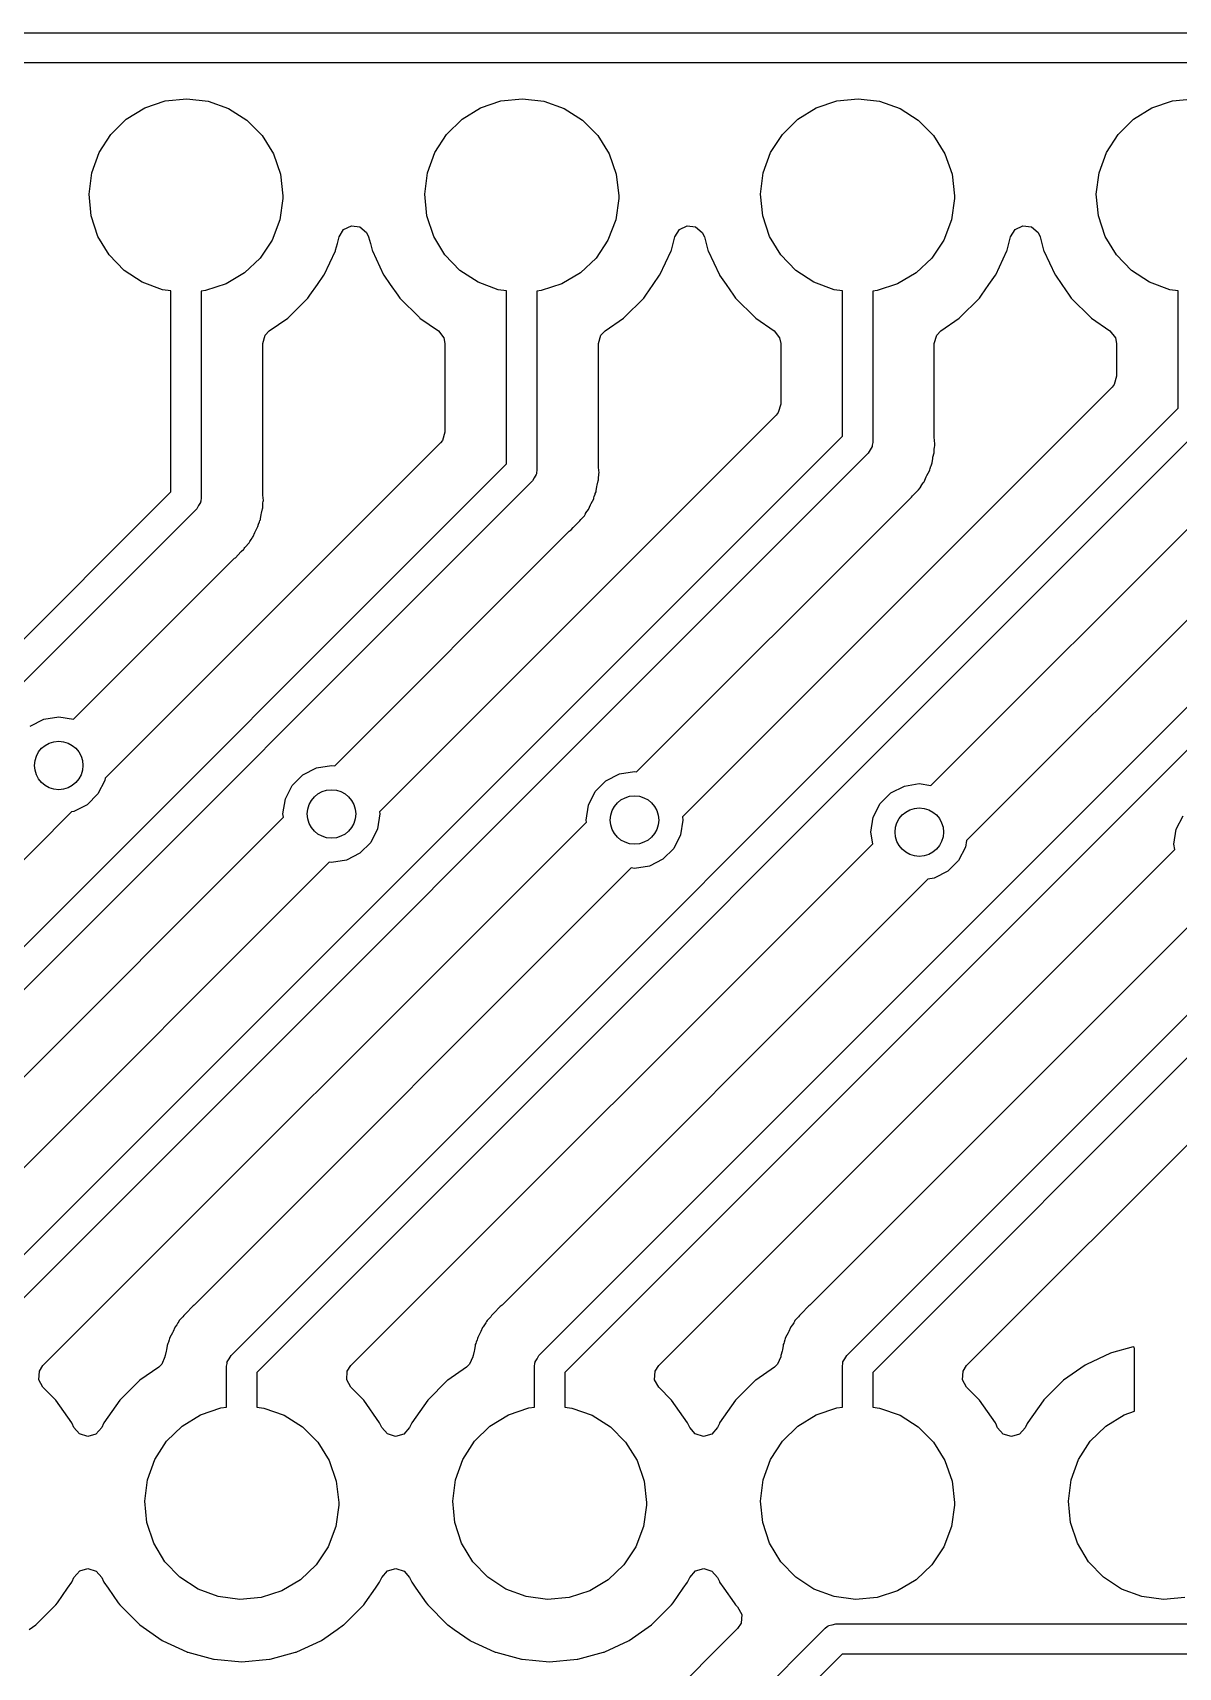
# Model space of a CAD drawing. Extents: x 0.3 to 11.5, y -8.2 to 3.2.
# Drawn here: x 6.73 to 7.102, y -2.125 to -1.594 of the extents above; entities that cross this region are included whole.
import ezdxf

# ---------------------------------------------------------------- set-up
doc = ezdxf.new("R2010")
doc.units = 0
doc.header["$MEASUREMENT"] = 0
doc.layers.add('BLACK', color=7, linetype='CONTINUOUS')

msp = doc.modelspace()

# ---------------------------------------------------------------- linework, layer by layer
at = {"layer": 'BLACK', "linetype": 'CONTINUOUS'}
for p, q in [((6.54469, -1.59392), (7.20424, -1.59392)), ((7.20628, -1.60376), (6.54673, -1.60376)), ((6.75994, -1.62203), (6.76592, -1.61835)), ((6.76592, -1.61835), (6.77257, -1.61609)), ((6.77257, -1.61609), (6.77955, -1.61536)), ((6.77955, -1.61536), (6.78653, -1.61619)), ((6.78653, -1.61619), (6.79314, -1.61854)), ((6.79314, -1.61854), (6.79907, -1.6223)), ((6.869, -1.62203), (6.87498, -1.61835)), ((6.87498, -1.61835), (6.88163, -1.61609)), ((6.88163, -1.61609), (6.88861, -1.61536)), ((6.88861, -1.61536), (6.89558, -1.61619)), ((6.89558, -1.61619), (6.9022, -1.61854)), ((6.9022, -1.61854), (6.90813, -1.6223)), ((6.97805, -1.62203), (6.98403, -1.61835)), ((6.98403, -1.61835), (6.99068, -1.61609)), ((6.99068, -1.61609), (6.99766, -1.61536)), ((6.99766, -1.61536), (7.00464, -1.61619)), ((7.00464, -1.61619), (7.01125, -1.61854)), ((7.01125, -1.61854), (7.01718, -1.6223)), ((7.08711, -1.62203), (7.09309, -1.61835)), ((7.09309, -1.61835), (7.09974, -1.61609)), ((7.09974, -1.61609), (7.10672, -1.61536)), ((6.75493, -1.62694), (6.75994, -1.62203)), ((6.79907, -1.6223), (6.80402, -1.62729)), ((6.86398, -1.62694), (6.869, -1.62203)), ((6.90813, -1.6223), (6.91307, -1.62729)), ((6.97304, -1.62694), (6.97805, -1.62203)), ((7.01718, -1.6223), (7.02213, -1.62729)), ((7.08209, -1.62694), (7.08711, -1.62203)), ((6.75112, -1.63285), (6.75493, -1.62694)), ((6.80402, -1.62729), (6.80774, -1.63324)), ((6.86018, -1.63285), (6.86398, -1.62694)), ((6.91307, -1.62729), (6.91679, -1.63324)), ((6.96923, -1.63285), (6.97304, -1.62694)), ((7.02213, -1.62729), (7.02585, -1.63324)), ((7.07829, -1.63285), (7.08209, -1.62694)), ((6.74872, -1.63944), (6.75112, -1.63285)), ((6.80774, -1.63324), (6.81005, -1.63987)), ((6.85778, -1.63944), (6.86018, -1.63285)), ((6.91679, -1.63324), (6.9191, -1.63987)), ((6.96683, -1.63944), (6.96923, -1.63285)), ((7.02585, -1.63324), (7.02816, -1.63987)), ((7.07589, -1.63944), (7.07829, -1.63285)), ((6.74784, -1.64641), (6.74872, -1.63944)), ((6.81005, -1.63987), (6.81083, -1.64685)), ((6.8569, -1.64641), (6.85778, -1.63944)), ((6.9191, -1.63987), (6.91989, -1.64685)), ((6.96595, -1.64641), (6.96683, -1.63944)), ((7.02816, -1.63987), (7.02894, -1.64685)), ((7.07501, -1.64641), (7.07589, -1.63944)), ((6.74853, -1.6534), (6.74784, -1.64641)), ((6.81082, -1.64773), (6.80984, -1.65468)), ((6.81083, -1.64685), (6.81082, -1.64773)), ((6.85758, -1.6534), (6.8569, -1.64641)), ((6.91987, -1.64773), (6.9189, -1.65468)), ((6.91989, -1.64685), (6.91987, -1.64773)), ((6.96664, -1.6534), (6.96595, -1.64641)), ((7.02893, -1.64773), (7.02795, -1.65468)), ((7.02894, -1.64685), (7.02893, -1.64773)), ((7.07569, -1.6534), (7.07501, -1.64641)), ((6.75074, -1.66006), (6.74853, -1.6534)), ((6.80984, -1.65468), (6.80735, -1.66125)), ((6.8598, -1.66006), (6.85758, -1.6534)), ((6.9189, -1.65468), (6.9164, -1.66125)), ((6.96885, -1.66006), (6.96664, -1.6534)), ((7.02795, -1.65468), (7.02546, -1.66125)), ((7.07791, -1.66006), (7.07569, -1.6534)), ((6.75438, -1.66607), (6.75074, -1.66006)), ((6.80735, -1.66125), (6.80346, -1.6671)), ((6.82851, -1.66236), (6.82907, -1.66027)), ((6.82907, -1.66027), (6.83053, -1.65789)), ((6.83053, -1.65789), (6.83304, -1.65667)), ((6.83304, -1.65667), (6.83581, -1.657)), ((6.83581, -1.657), (6.83797, -1.65878)), ((6.83797, -1.65878), (6.83865, -1.66027)), ((6.83865, -1.66027), (6.83921, -1.66236)), ((6.86344, -1.66607), (6.8598, -1.66006)), ((6.9164, -1.66125), (6.91252, -1.6671)), ((6.93757, -1.66236), (6.93813, -1.66027)), ((6.93813, -1.66027), (6.93958, -1.65789)), ((6.93958, -1.65789), (6.94209, -1.65667)), ((6.94209, -1.65667), (6.94487, -1.657)), ((6.94487, -1.657), (6.94703, -1.65878)), ((6.94703, -1.65878), (6.94771, -1.66027)), ((6.94771, -1.66027), (6.94827, -1.66236)), ((6.97249, -1.66607), (6.96885, -1.66006)), ((7.02546, -1.66125), (7.02157, -1.6671)), ((7.04662, -1.66236), (7.04718, -1.66027)), ((7.04718, -1.66027), (7.04864, -1.65789)), ((7.04864, -1.65789), (7.05115, -1.65667)), ((7.05115, -1.65667), (7.05393, -1.657)), ((7.05393, -1.657), (7.05608, -1.65878)), ((7.05608, -1.65878), (7.05676, -1.66027)), ((7.05676, -1.66027), (7.05732, -1.66236)), ((7.08155, -1.66607), (7.07791, -1.66006)), ((6.75926, -1.67112), (6.75438, -1.66607)), ((6.82421, -1.67251), (6.82784, -1.66473)), ((6.82784, -1.66473), (6.82793, -1.66454)), ((6.82784, -1.66473), (6.82784, -1.66473)), ((6.82793, -1.66454), (6.82851, -1.66236)), ((6.83921, -1.66236), (6.8398, -1.66454)), ((6.8398, -1.66454), (6.83989, -1.66473)), ((6.83989, -1.66473), (6.83989, -1.66473)), ((6.83989, -1.66473), (6.84351, -1.67251)), ((6.86831, -1.67112), (6.86344, -1.66607)), ((6.93327, -1.67251), (6.93689, -1.66473)), ((6.93689, -1.66473), (6.93698, -1.66454)), ((6.93689, -1.66473), (6.93689, -1.66473)), ((6.93698, -1.66454), (6.93757, -1.66236)), ((6.94827, -1.66236), (6.94885, -1.66454)), ((6.94885, -1.66454), (6.94894, -1.66473)), ((6.94894, -1.66473), (6.94894, -1.66473)), ((6.94894, -1.66473), (6.95257, -1.67251)), ((6.97737, -1.67112), (6.97249, -1.66607)), ((7.04232, -1.67251), (7.04595, -1.66473)), ((7.04595, -1.66473), (7.04604, -1.66454)), ((7.04595, -1.66473), (7.04595, -1.66473)), ((7.04604, -1.66454), (7.04662, -1.66236)), ((7.05732, -1.66236), (7.05791, -1.66454)), ((7.05791, -1.66454), (7.058, -1.66473)), ((7.058, -1.66473), (7.058, -1.66473)), ((7.058, -1.66473), (7.06162, -1.67251)), ((7.08642, -1.67112), (7.08155, -1.66607)), ((6.76513, -1.67496), (6.75926, -1.67112)), ((6.79838, -1.67194), (6.79235, -1.67553)), ((6.80346, -1.6671), (6.79838, -1.67194)), ((6.87419, -1.67496), (6.86831, -1.67112)), ((6.90743, -1.67194), (6.9014, -1.67553)), ((6.91252, -1.6671), (6.90743, -1.67194)), ((6.98324, -1.67496), (6.97737, -1.67112)), ((7.01649, -1.67194), (7.01046, -1.67553)), ((7.02157, -1.6671), (7.01649, -1.67194)), ((7.0923, -1.67496), (7.08642, -1.67112)), ((6.77172, -1.67741), (6.76513, -1.67496)), ((6.77441, -1.67777), (6.77172, -1.67741)), ((6.79235, -1.67553), (6.78567, -1.6777)), ((6.8196, -1.67916), (6.82204, -1.67568)), ((6.82204, -1.67568), (6.82412, -1.67271)), ((6.82412, -1.67271), (6.82421, -1.67251)), ((6.82421, -1.67251), (6.82421, -1.67251)), ((6.84351, -1.67251), (6.84351, -1.67251)), ((6.84351, -1.67251), (6.84361, -1.67271)), ((6.84361, -1.67271), (6.84568, -1.67568)), ((6.84568, -1.67568), (6.84812, -1.67916)), ((6.88077, -1.67741), (6.87419, -1.67496)), ((6.88347, -1.67777), (6.88077, -1.67741)), ((6.9014, -1.67553), (6.89472, -1.6777)), ((6.92865, -1.67916), (6.93109, -1.67568)), ((6.93109, -1.67568), (6.93317, -1.67271)), ((6.93317, -1.67271), (6.93327, -1.67251)), ((6.93327, -1.67251), (6.93327, -1.67251)), ((6.95257, -1.67251), (6.95257, -1.67251)), ((6.95257, -1.67251), (6.95266, -1.67271)), ((6.95266, -1.67271), (6.95474, -1.67568)), ((6.95474, -1.67568), (6.95718, -1.67916)), ((6.98983, -1.67741), (6.98324, -1.67496)), ((6.99252, -1.67777), (6.98983, -1.67741)), ((7.01046, -1.67553), (7.00378, -1.6777)), ((7.03771, -1.67916), (7.04015, -1.67568)), ((7.04015, -1.67568), (7.04223, -1.67271)), ((7.04223, -1.67271), (7.04232, -1.67251)), ((7.04232, -1.67251), (7.04232, -1.67251)), ((7.06162, -1.67251), (7.06162, -1.67251)), ((7.06162, -1.67251), (7.06172, -1.67271)), ((7.06172, -1.67271), (7.06379, -1.67568)), ((7.06379, -1.67568), (7.06624, -1.67916)), ((7.09888, -1.67741), (7.0923, -1.67496)), ((7.10158, -1.67777), (7.09888, -1.67741)), ((6.77441, -1.74304), (6.77441, -1.67777)), ((6.78567, -1.6777), (6.78426, -1.67783)), ((6.78426, -1.67783), (6.78426, -1.74507)), ((6.81257, -1.68646), (6.81895, -1.68009)), ((6.81895, -1.68009), (6.8196, -1.67916)), ((6.84812, -1.67916), (6.84878, -1.68009)), ((6.84878, -1.68009), (6.85515, -1.68646)), ((6.88347, -1.73398), (6.88347, -1.67777)), ((6.89472, -1.6777), (6.89331, -1.67783)), ((6.89331, -1.67783), (6.89331, -1.73602)), ((6.92163, -1.68646), (6.928, -1.68009)), ((6.928, -1.68009), (6.92865, -1.67916)), ((6.95718, -1.67916), (6.95783, -1.68009)), ((6.95783, -1.68009), (6.9642, -1.68646)), ((6.99252, -1.72493), (6.99252, -1.67777)), ((7.00378, -1.6777), (7.00237, -1.67783)), ((7.00237, -1.67783), (7.00237, -1.72696)), ((7.03069, -1.68646), (7.03706, -1.68009)), ((7.03706, -1.68009), (7.03771, -1.67916)), ((7.06624, -1.67916), (7.06689, -1.68009)), ((7.06689, -1.68009), (7.07326, -1.68646)), ((7.10158, -1.71587), (7.10158, -1.67777)), ((6.80639, -1.69079), (6.8124, -1.68659)), ((6.8124, -1.68659), (6.81257, -1.68646)), ((6.8124, -1.68659), (6.8124, -1.68659)), ((6.85515, -1.68646), (6.85533, -1.68659)), ((6.85533, -1.68659), (6.85533, -1.68659)), ((6.85533, -1.68659), (6.86133, -1.69079)), ((6.91545, -1.69079), (6.92145, -1.68659)), ((6.92145, -1.68659), (6.92163, -1.68646)), ((6.92145, -1.68659), (6.92145, -1.68659)), ((6.9642, -1.68646), (6.96438, -1.68659)), ((6.96438, -1.68659), (6.96438, -1.68659)), ((6.96438, -1.68659), (6.97039, -1.69079)), ((7.0245, -1.69079), (7.03051, -1.68659)), ((7.03051, -1.68659), (7.03069, -1.68646)), ((7.03051, -1.68659), (7.03051, -1.68659)), ((7.07326, -1.68646), (7.07344, -1.68659)), ((7.07344, -1.68659), (7.07344, -1.68659)), ((7.07344, -1.68659), (7.07944, -1.69079)), ((6.80428, -1.69486), (6.80506, -1.69218)), ((6.80506, -1.69218), (6.80639, -1.69079)), ((6.86133, -1.69079), (6.86308, -1.69298)), ((6.86308, -1.69298), (6.86345, -1.69486)), ((6.91333, -1.69486), (6.91412, -1.69218)), ((6.91412, -1.69218), (6.91545, -1.69079)), ((6.97039, -1.69079), (6.97213, -1.69298)), ((6.97213, -1.69298), (6.9725, -1.69486)), ((7.02239, -1.69486), (7.02317, -1.69218)), ((7.02317, -1.69218), (7.0245, -1.69079)), ((7.07944, -1.69079), (7.08119, -1.69298)), ((7.08119, -1.69298), (7.08156, -1.69486)), ((6.80428, -1.74366), (6.80428, -1.69486)), ((6.86345, -1.69486), (6.86345, -1.72363)), ((6.91333, -1.73461), (6.91333, -1.69486)), ((6.9725, -1.69486), (6.9725, -1.71458)), ((6.99397, -2.02348), (7.31969, -1.69776)), ((7.02239, -1.72555), (7.02239, -1.69486)), ((7.08156, -1.69486), (7.08156, -1.70552)), ((7.32809, -1.70328), (7.00237, -2.029)), ((7.18916, -1.69998), (7.03558, -1.85356)), ((6.89397, -2.02348), (7.21063, -1.70682)), ((7.08011, -1.70903), (6.94059, -1.84855)), ((7.08077, -1.70821), (7.08011, -1.70903)), ((7.08156, -1.70552), (7.08077, -1.70821)), ((7.21903, -1.71233), (6.90237, -2.029)), ((6.9725, -1.71458), (6.97172, -1.71726)), ((6.79397, -2.02348), (7.10158, -1.71587)), ((6.97105, -1.71809), (6.84221, -1.84692)), ((6.97172, -1.71726), (6.97105, -1.71809)), ((7.03287, -2.02681), (7.34005, -1.71963)), ((6.69397, -2.02348), (6.99252, -1.72493)), ((7.10998, -1.72139), (6.80237, -2.029)), ((6.86345, -1.72363), (6.86266, -1.72632)), ((7.00092, -1.73044), (6.70237, -2.029)), ((6.862, -1.72714), (6.75308, -1.83605)), ((6.86266, -1.72632), (6.862, -1.72714)), ((7.00151, -1.72938), (7.00092, -1.73044)), ((7.00216, -1.72836), (7.00151, -1.72938)), ((7.0022, -1.72811), (7.00216, -1.72836)), ((7.00225, -1.72801), (7.0022, -1.72811)), ((7.00237, -1.72696), (7.00224, -1.72783)), ((7.00224, -1.72783), (7.00225, -1.72801)), ((7.02195, -1.7318), (7.02231, -1.73042)), ((7.02231, -1.73042), (7.02239, -1.73012)), ((7.02231, -1.73042), (7.02231, -1.73042)), ((7.02241, -1.72602), (7.02239, -1.72555)), ((7.02239, -1.72932), (7.02245, -1.72854)), ((7.02239, -1.73012), (7.02239, -1.72932)), ((7.02257, -1.72775), (7.02241, -1.72602)), ((7.02245, -1.72854), (7.02252, -1.72806)), ((7.02252, -1.72806), (7.02257, -1.72775)), ((6.59397, -2.02348), (6.88347, -1.73398)), ((6.91335, -1.73508), (6.91333, -1.73461)), ((6.91352, -1.73681), (6.91335, -1.73508)), ((7.02082, -1.73622), (7.0209, -1.73592)), ((7.0209, -1.73592), (7.02102, -1.73545)), ((7.0209, -1.73592), (7.0209, -1.73592)), ((7.02102, -1.73545), (7.02127, -1.73471)), ((7.02127, -1.73471), (7.02134, -1.73455)), ((7.02134, -1.73455), (7.02159, -1.73398)), ((7.02159, -1.73398), (7.02165, -1.7336)), ((7.02165, -1.7336), (7.02186, -1.73226)), ((7.02186, -1.73226), (7.02195, -1.7318)), ((6.89187, -1.7395), (6.60237, -2.029)), ((6.89245, -1.73844), (6.89187, -1.7395)), ((6.89311, -1.73742), (6.89245, -1.73844)), ((6.89314, -1.73717), (6.89311, -1.73742)), ((6.8932, -1.73707), (6.89314, -1.73717)), ((6.89331, -1.73602), (6.89319, -1.73689)), ((6.89319, -1.73689), (6.8932, -1.73707)), ((6.9128, -1.74131), (6.9129, -1.74086)), ((6.9129, -1.74086), (6.91325, -1.73947)), ((6.91325, -1.73947), (6.91333, -1.73917)), ((6.91325, -1.73947), (6.91325, -1.73947)), ((6.91333, -1.73837), (6.91339, -1.7376)), ((6.91333, -1.73917), (6.91333, -1.73837)), ((6.91339, -1.7376), (6.91347, -1.73712)), ((6.91347, -1.73712), (6.91352, -1.73681)), ((7.01778, -1.74174), (7.01807, -1.74122)), ((7.01807, -1.74122), (7.01817, -1.74104)), ((7.01817, -1.74104), (7.01859, -1.74039)), ((7.01859, -1.74039), (7.01882, -1.7401)), ((7.01882, -1.7401), (7.01908, -1.73976)), ((7.01908, -1.73976), (7.01977, -1.73816)), ((7.01977, -1.73816), (7.01998, -1.73775)), ((7.01998, -1.73775), (7.02082, -1.73622)), ((7.02129, -1.83839), (7.12194, -1.73774)), ((6.49397, -2.02348), (6.77441, -1.74304)), ((6.78405, -1.74647), (6.7834, -1.74749)), ((6.78409, -1.74622), (6.78405, -1.74647)), ((6.78414, -1.74612), (6.78409, -1.74622)), ((6.78426, -1.74507), (6.78413, -1.74594)), ((6.78413, -1.74594), (6.78414, -1.74612)), ((6.8043, -1.74413), (6.80428, -1.74366)), ((6.80446, -1.74586), (6.8043, -1.74413)), ((6.80434, -1.74665), (6.80441, -1.74617)), ((6.80441, -1.74617), (6.80446, -1.74586)), ((6.91092, -1.7468), (6.91176, -1.74527)), ((6.91176, -1.74527), (6.91184, -1.74497)), ((6.91184, -1.74497), (6.91196, -1.7445)), ((6.91184, -1.74497), (6.91184, -1.74497)), ((6.91196, -1.7445), (6.91221, -1.74376)), ((6.91221, -1.74376), (6.91228, -1.7436)), ((6.91228, -1.7436), (6.91253, -1.74303)), ((6.91253, -1.74303), (6.91258, -1.74273)), ((6.91258, -1.74272), (6.9128, -1.74131)), ((6.91258, -1.74273), (6.91258, -1.74272)), ((7.01289, -1.74679), (7.01321, -1.7465)), ((7.01321, -1.7465), (7.01347, -1.74633)), ((7.01347, -1.74633), (7.01437, -1.74537)), ((7.01437, -1.74537), (7.01498, -1.74473)), ((7.01498, -1.74473), (7.01531, -1.74438)), ((7.01531, -1.74438), (7.01541, -1.74427)), ((7.01541, -1.74427), (7.01619, -1.74349)), ((7.01619, -1.74349), (7.01629, -1.74337)), ((7.01629, -1.74337), (7.01659, -1.74301)), ((7.01659, -1.74301), (7.01721, -1.74235)), ((7.01721, -1.74235), (7.01778, -1.74174)), ((6.78281, -1.74855), (6.50237, -2.029)), ((6.7834, -1.74749), (6.78281, -1.74855)), ((6.80348, -1.75209), (6.80352, -1.75178)), ((6.80352, -1.75178), (6.80375, -1.75037)), ((6.80352, -1.75178), (6.80352, -1.75178)), ((6.80375, -1.75037), (6.80384, -1.74991)), ((6.80384, -1.74991), (6.8042, -1.74853)), ((6.8042, -1.74853), (6.80428, -1.74823)), ((6.8042, -1.74853), (6.8042, -1.74853)), ((6.80428, -1.74743), (6.80434, -1.74665)), ((6.80428, -1.74823), (6.80428, -1.74743)), ((6.90754, -1.75207), (6.90851, -1.75102)), ((6.90851, -1.75102), (6.90873, -1.7508)), ((6.90873, -1.7508), (6.90905, -1.75022)), ((6.90905, -1.75022), (6.90911, -1.7501)), ((6.90911, -1.7501), (6.90954, -1.74945)), ((6.90954, -1.74945), (6.90968, -1.74926)), ((6.90968, -1.74926), (6.91003, -1.74882)), ((6.91003, -1.74882), (6.91072, -1.74722)), ((6.91072, -1.74722), (6.91092, -1.7468)), ((6.92571, -1.83397), (7.01289, -1.74679)), ((6.8011, -1.75759), (6.80166, -1.75627)), ((6.80166, -1.75627), (6.80187, -1.75585)), ((6.80187, -1.75585), (6.80271, -1.75433)), ((6.80271, -1.75433), (6.80291, -1.75356)), ((6.80291, -1.75356), (6.80316, -1.75282)), ((6.80316, -1.75282), (6.80335, -1.75237)), ((6.80335, -1.75237), (6.80348, -1.75209)), ((6.80335, -1.75237), (6.80335, -1.75237)), ((6.82763, -1.83206), (6.90383, -1.75585)), ((6.90383, -1.75585), (6.90416, -1.75555)), ((6.90416, -1.75555), (6.90441, -1.75539)), ((6.90441, -1.75539), (6.90511, -1.75465)), ((6.90511, -1.75465), (6.90625, -1.75343)), ((6.90625, -1.75343), (6.90636, -1.75332)), ((6.90636, -1.75332), (6.90714, -1.75255)), ((6.90714, -1.75255), (6.90723, -1.75242)), ((6.90723, -1.75242), (6.90754, -1.75207)), ((6.79719, -1.76249), (6.7973, -1.76238)), ((6.7973, -1.76238), (6.79808, -1.7616)), ((6.79808, -1.7616), (6.79818, -1.76148)), ((6.79818, -1.76148), (6.79848, -1.76112)), ((6.79848, -1.76112), (6.79875, -1.76084)), ((6.79875, -1.76084), (6.79967, -1.75985)), ((6.79967, -1.75985), (6.79982, -1.75958)), ((6.79982, -1.75958), (6.80006, -1.75915)), ((6.79982, -1.75958), (6.79982, -1.75958)), ((6.80006, -1.75915), (6.80048, -1.7585)), ((6.80048, -1.7585), (6.80078, -1.75812)), ((6.80078, -1.75812), (6.80097, -1.75787)), ((6.80097, -1.75787), (6.8011, -1.75759)), ((6.8011, -1.75759), (6.8011, -1.75759)), ((6.74278, -1.8169), (6.79478, -1.7649)), ((6.79478, -1.7649), (6.7951, -1.76461)), ((6.7951, -1.76461), (6.79536, -1.76444)), ((6.79536, -1.76444), (6.79719, -1.76249)), ((6.72874, -1.81915), (6.73313, -1.81691)), ((6.73313, -1.81691), (6.738, -1.81614)), ((6.738, -1.81614), (6.74278, -1.8169)), ((6.75297, -1.83676), (6.75074, -1.84115)), ((6.75308, -1.83605), (6.75297, -1.83676)), ((6.81384, -1.83838), (6.81732, -1.8349)), ((6.81732, -1.8349), (6.82171, -1.83266)), ((6.82171, -1.83266), (6.82658, -1.83189)), ((6.82658, -1.83189), (6.82763, -1.83206)), ((6.91575, -1.83687), (6.92014, -1.83463)), ((6.92014, -1.83463), (6.925, -1.83386)), ((6.925, -1.83386), (6.92571, -1.83397)), ((6.75074, -1.84115), (6.74725, -1.84463)), ((6.8116, -1.84277), (6.81384, -1.83838)), ((6.91003, -1.84474), (6.91226, -1.84035)), ((6.91226, -1.84035), (6.91575, -1.83687)), ((7.00478, -1.84429), (7.00827, -1.8408)), ((7.00827, -1.8408), (7.01266, -1.83857)), ((7.01266, -1.83857), (7.01752, -1.8378)), ((7.01752, -1.8378), (7.02129, -1.83839)), ((6.74216, -1.84698), (6.582, -2.00714)), ((6.74286, -1.84687), (6.74216, -1.84698)), ((6.74725, -1.84463), (6.74286, -1.84687)), ((6.81083, -1.84764), (6.8116, -1.84277)), ((6.84221, -1.84692), (6.84233, -1.84764)), ((6.90926, -1.84961), (6.91003, -1.84474)), ((7.00255, -1.84868), (7.00478, -1.84429)), ((6.63287, -2.02681), (6.811, -1.84868)), ((6.73287, -2.02681), (6.90937, -1.85031)), ((6.811, -1.84868), (6.81083, -1.84764)), ((6.84156, -1.8525), (6.83932, -1.85689)), ((6.84233, -1.84764), (6.84156, -1.8525)), ((6.90937, -1.85031), (6.90926, -1.84961)), ((6.94075, -1.84961), (6.93998, -1.85447)), ((6.94059, -1.84855), (6.94075, -1.84961)), ((7.00178, -1.85354), (7.00255, -1.84868)), ((7.1002, -1.85748), (7.10097, -1.85261)), ((7.10097, -1.85261), (7.10321, -1.84822)), ((6.83287, -2.02681), (7.00237, -1.85731)), ((6.83932, -1.85689), (6.83584, -1.86038)), ((6.93998, -1.85447), (6.93774, -1.85886)), ((7.00237, -1.85731), (7.00178, -1.85354)), ((7.03283, -1.8563), (7.0325, -1.85841)), ((7.03558, -1.85356), (7.03283, -1.8563)), ((7.10047, -1.85921), (7.1002, -1.85748)), ((6.82586, -1.86327), (6.682, -2.00714)), ((6.82658, -1.86339), (6.82586, -1.86327)), ((6.83145, -1.86262), (6.82658, -1.86339)), ((6.83584, -1.86038), (6.83145, -1.86262)), ((6.93426, -1.86235), (6.92987, -1.86458)), ((6.93287, -2.02681), (7.10047, -1.85921)), ((6.93774, -1.85886), (6.93426, -1.86235)), ((7.03026, -1.8628), (7.02678, -1.86628)), ((7.0325, -1.85841), (7.03026, -1.8628)), ((6.92395, -1.86519), (6.782, -2.00714)), ((6.925, -1.86535), (6.92395, -1.86519)), ((6.92987, -1.86458), (6.925, -1.86535)), ((7.02239, -1.86852), (7.02028, -1.86885)), ((7.02678, -1.86628), (7.02239, -1.86852)), ((7.02028, -1.86885), (6.882, -2.00714)), ((7.11591, -1.87322), (6.982, -2.00714)), ((6.7783, -2.01092), (6.77711, -2.01219)), ((6.7786, -2.01056), (6.7783, -2.01092)), ((6.7787, -2.01044), (6.7786, -2.01056)), ((6.77948, -2.00966), (6.7787, -2.01044)), ((6.77958, -2.00955), (6.77948, -2.00966)), ((6.78121, -2.00782), (6.77958, -2.00955)), ((6.78142, -2.00759), (6.78121, -2.00782)), ((6.78168, -2.00743), (6.78142, -2.00759)), ((6.782, -2.00714), (6.78168, -2.00743)), ((6.8783, -2.01092), (6.87711, -2.01219)), ((6.8786, -2.01056), (6.8783, -2.01092)), ((6.8787, -2.01044), (6.8786, -2.01056)), ((6.87948, -2.00966), (6.8787, -2.01044)), ((6.87958, -2.00955), (6.87948, -2.00966)), ((6.88121, -2.00782), (6.87958, -2.00955)), ((6.88142, -2.00759), (6.88121, -2.00782)), ((6.88168, -2.00743), (6.88142, -2.00759)), ((6.882, -2.00714), (6.88168, -2.00743)), ((6.9783, -2.01092), (6.97711, -2.01219)), ((6.9786, -2.01056), (6.9783, -2.01092)), ((6.9787, -2.01044), (6.9786, -2.01056)), ((6.97948, -2.00966), (6.9787, -2.01044)), ((6.97958, -2.00955), (6.97948, -2.00966)), ((6.98121, -2.00782), (6.97958, -2.00955)), ((6.98142, -2.00759), (6.98121, -2.00782)), ((6.98168, -2.00743), (6.98142, -2.00759)), ((6.982, -2.00714), (6.98168, -2.00743)), ((6.77491, -2.01618), (6.77407, -2.01771)), ((6.77512, -2.01577), (6.77491, -2.01618)), ((6.77568, -2.01445), (6.77512, -2.01577)), ((6.77581, -2.01417), (6.77568, -2.01445)), ((6.77568, -2.01445), (6.77568, -2.01445)), ((6.7763, -2.01354), (6.77581, -2.01417)), ((6.77672, -2.01289), (6.7763, -2.01354)), ((6.77696, -2.01246), (6.77672, -2.01289)), ((6.77711, -2.01219), (6.77696, -2.01246)), ((6.77696, -2.01246), (6.77696, -2.01246)), ((6.87491, -2.01618), (6.87407, -2.01771)), ((6.87512, -2.01577), (6.87491, -2.01618)), ((6.87568, -2.01445), (6.87512, -2.01577)), ((6.87581, -2.01417), (6.87568, -2.01445)), ((6.87568, -2.01445), (6.87568, -2.01445)), ((6.8763, -2.01354), (6.87581, -2.01417)), ((6.87672, -2.01289), (6.8763, -2.01354)), ((6.87696, -2.01246), (6.87672, -2.01289)), ((6.87711, -2.01219), (6.87696, -2.01246)), ((6.87696, -2.01246), (6.87696, -2.01246)), ((6.97491, -2.01618), (6.97407, -2.01771)), ((6.97512, -2.01577), (6.97491, -2.01618)), ((6.97568, -2.01445), (6.97512, -2.01577)), ((6.97581, -2.01417), (6.97568, -2.01445)), ((6.97568, -2.01445), (6.97568, -2.01445)), ((6.9763, -2.01354), (6.97581, -2.01417)), ((6.97672, -2.01289), (6.9763, -2.01354)), ((6.97696, -2.01246), (6.97672, -2.01289)), ((6.97711, -2.01219), (6.97696, -2.01246)), ((6.97696, -2.01246), (6.97696, -2.01246)), ((6.77294, -2.02213), (6.77258, -2.02351)), ((6.77303, -2.02167), (6.77294, -2.02213)), ((6.77325, -2.02026), (6.77303, -2.02167)), ((6.77326, -2.02026), (6.77325, -2.02026)), ((6.7733, -2.01995), (6.77326, -2.02026)), ((6.77347, -2.01957), (6.7733, -2.01995)), ((6.77362, -2.01922), (6.77347, -2.01957)), ((6.77387, -2.01848), (6.77362, -2.01922)), ((6.77399, -2.01801), (6.77387, -2.01848)), ((6.77407, -2.01771), (6.77399, -2.01801)), ((6.77399, -2.01801), (6.77399, -2.01801)), ((6.87294, -2.02213), (6.87258, -2.02351)), ((6.87303, -2.02167), (6.87294, -2.02213)), ((6.87325, -2.02026), (6.87303, -2.02167)), ((6.87326, -2.02026), (6.87325, -2.02026)), ((6.8733, -2.01995), (6.87326, -2.02026)), ((6.87347, -2.01957), (6.8733, -2.01995)), ((6.87362, -2.01922), (6.87347, -2.01957)), ((6.87387, -2.01848), (6.87362, -2.01922)), ((6.87399, -2.01801), (6.87387, -2.01848)), ((6.87407, -2.01771), (6.87399, -2.01801)), ((6.87399, -2.01801), (6.87399, -2.01801)), ((6.97294, -2.02213), (6.97258, -2.02351)), ((6.97303, -2.02167), (6.97294, -2.02213)), ((6.97325, -2.02026), (6.97303, -2.02167)), ((6.97326, -2.02026), (6.97325, -2.02026)), ((6.9733, -2.01995), (6.97326, -2.02026)), ((6.97347, -2.01957), (6.9733, -2.01995)), ((6.97362, -2.01922), (6.97347, -2.01957)), ((6.97387, -2.01848), (6.97362, -2.01922)), ((6.97399, -2.01801), (6.97387, -2.01848)), ((6.97407, -2.01771), (6.97399, -2.01801)), ((6.97399, -2.01801), (6.97399, -2.01801)), ((7.08695, -2.02076), (7.07997, -2.02263)), ((7.08729, -2.02081), (7.08695, -2.02076)), ((7.08744, -2.02134), (7.08729, -2.02081)), ((7.08744, -2.0416), (7.08744, -2.02134)), ((6.73173, -2.02859), (6.73287, -2.02681)), ((6.77047, -2.02726), (6.76438, -2.03152)), ((6.77143, -2.02638), (6.77047, -2.02726)), ((6.7725, -2.02391), (6.77143, -2.02638)), ((6.77258, -2.02351), (6.7725, -2.02381)), ((6.7725, -2.02381), (6.7725, -2.02391)), ((6.77258, -2.02351), (6.77258, -2.02351)), ((6.79252, -2.02696), (6.79265, -2.0261)), ((6.79252, -2.0403), (6.79252, -2.02696)), ((6.79264, -2.02592), (6.79269, -2.02582)), ((6.79265, -2.0261), (6.79264, -2.02592)), ((6.79269, -2.02582), (6.79273, -2.02557)), ((6.79273, -2.02557), (6.79338, -2.02455)), ((6.79338, -2.02455), (6.79397, -2.02348)), ((6.83173, -2.02859), (6.83287, -2.02681)), ((6.87047, -2.02726), (6.86438, -2.03152)), ((6.87143, -2.02638), (6.87047, -2.02726)), ((6.8725, -2.02391), (6.87143, -2.02638)), ((6.87258, -2.02351), (6.8725, -2.02381)), ((6.8725, -2.02381), (6.8725, -2.02391)), ((6.87258, -2.02351), (6.87258, -2.02351)), ((6.89252, -2.02696), (6.89265, -2.0261)), ((6.89252, -2.0403), (6.89252, -2.02696)), ((6.89264, -2.02592), (6.89269, -2.02582)), ((6.89265, -2.0261), (6.89264, -2.02592)), ((6.89269, -2.02582), (6.89273, -2.02557)), ((6.89273, -2.02557), (6.89338, -2.02455)), ((6.89338, -2.02455), (6.89397, -2.02348)), ((6.93173, -2.02859), (6.93287, -2.02681)), ((6.97047, -2.02726), (6.96438, -2.03152)), ((6.97143, -2.02638), (6.97047, -2.02726)), ((6.9725, -2.02391), (6.97143, -2.02638)), ((6.97258, -2.02351), (6.9725, -2.02381)), ((6.9725, -2.02381), (6.9725, -2.02391)), ((6.97258, -2.02351), (6.97258, -2.02351)), ((6.99252, -2.02696), (6.99265, -2.0261)), ((6.99252, -2.0403), (6.99252, -2.02696)), ((6.99264, -2.02592), (6.99269, -2.02582)), ((6.99265, -2.0261), (6.99264, -2.02592)), ((6.99269, -2.02582), (6.99273, -2.02557)), ((6.99273, -2.02557), (6.99338, -2.02455)), ((6.99338, -2.02455), (6.99397, -2.02348)), ((7.03173, -2.02859), (7.03287, -2.02681)), ((7.07142, -2.02662), (7.0644, -2.03154)), ((7.07179, -2.0264), (7.07142, -2.02662)), ((7.07957, -2.02278), (7.07179, -2.0264)), ((7.07997, -2.02263), (7.07957, -2.02278)), ((6.73153, -2.03138), (6.73173, -2.02859)), ((6.73287, -2.03383), (6.73153, -2.03138)), ((6.7642, -2.03165), (6.75783, -2.03802)), ((6.76438, -2.03152), (6.7642, -2.03165)), ((6.76438, -2.03152), (6.76438, -2.03152)), ((6.80237, -2.029), (6.80237, -2.04033)), ((6.83153, -2.03138), (6.83173, -2.02859)), ((6.83287, -2.03383), (6.83153, -2.03138)), ((6.8642, -2.03165), (6.85783, -2.03802)), ((6.86438, -2.03152), (6.8642, -2.03165)), ((6.86438, -2.03152), (6.86438, -2.03152)), ((6.90237, -2.029), (6.90237, -2.04033)), ((6.93153, -2.03138), (6.93173, -2.02859)), ((6.93287, -2.03383), (6.93153, -2.03138)), ((6.9642, -2.03165), (6.95783, -2.03802)), ((6.96438, -2.03152), (6.9642, -2.03165)), ((6.96438, -2.03152), (6.96438, -2.03152)), ((7.00237, -2.029), (7.00237, -2.04033)), ((7.03153, -2.03138), (7.03173, -2.02859)), ((7.03287, -2.03383), (7.03153, -2.03138)), ((7.06406, -2.03181), (7.058, -2.03788)), ((7.0644, -2.03154), (7.06406, -2.03181)), ((6.73706, -2.03802), (6.73287, -2.03383)), ((6.74223, -2.0454), (6.73706, -2.03802)), ((6.75783, -2.03802), (6.75266, -2.0454)), ((6.83706, -2.03802), (6.83287, -2.03383)), ((6.84223, -2.0454), (6.83706, -2.03802)), ((6.85783, -2.03802), (6.85266, -2.0454)), ((6.93706, -2.03802), (6.93287, -2.03383)), ((6.94223, -2.0454), (6.93706, -2.03802)), ((6.95783, -2.03802), (6.95266, -2.0454)), ((7.03706, -2.03802), (7.03287, -2.03383)), ((7.04223, -2.0454), (7.03706, -2.03802)), ((7.05772, -2.03821), (7.0528, -2.04524)), ((7.058, -2.03788), (7.05772, -2.03821)), ((6.77805, -2.04644), (6.78403, -2.04276)), ((6.78403, -2.04276), (6.79068, -2.0405)), ((6.79068, -2.0405), (6.79252, -2.0403)), ((6.80237, -2.04033), (6.80464, -2.0406)), ((6.80464, -2.0406), (6.81125, -2.04295)), ((6.81125, -2.04295), (6.81718, -2.04671)), ((6.87805, -2.04644), (6.88403, -2.04276)), ((6.88403, -2.04276), (6.89068, -2.0405)), ((6.89068, -2.0405), (6.89252, -2.0403)), ((6.90237, -2.04033), (6.90464, -2.0406)), ((6.90464, -2.0406), (6.91125, -2.04295)), ((6.91125, -2.04295), (6.91718, -2.04671)), ((6.97805, -2.04644), (6.98403, -2.04276)), ((6.98403, -2.04276), (6.99068, -2.0405)), ((6.99068, -2.0405), (6.99252, -2.0403)), ((7.00237, -2.04033), (7.00464, -2.0406)), ((7.00464, -2.0406), (7.01125, -2.04295)), ((7.01125, -2.04295), (7.01718, -2.04671)), ((7.07805, -2.04644), (7.08403, -2.04276)), ((7.08403, -2.04276), (7.08744, -2.0416)), ((6.74232, -2.0456), (6.74223, -2.0454)), ((6.74295, -2.04695), (6.74232, -2.0456)), ((6.74232, -2.0456), (6.74232, -2.0456)), ((6.74473, -2.049), (6.74295, -2.04695)), ((6.74741, -2.04981), (6.74473, -2.049)), ((6.75009, -2.04904), (6.74741, -2.04981)), ((6.75194, -2.04695), (6.75009, -2.04904)), ((6.75257, -2.0456), (6.75194, -2.04695)), ((6.75266, -2.0454), (6.75257, -2.0456)), ((6.75257, -2.0456), (6.75257, -2.0456)), ((6.77304, -2.05135), (6.77805, -2.04644)), ((6.81718, -2.04671), (6.82213, -2.0517)), ((6.84232, -2.0456), (6.84223, -2.0454)), ((6.84295, -2.04695), (6.84232, -2.0456)), ((6.84232, -2.0456), (6.84232, -2.0456)), ((6.84473, -2.049), (6.84295, -2.04695)), ((6.84741, -2.04981), (6.84473, -2.049)), ((6.85009, -2.04904), (6.84741, -2.04981)), ((6.85194, -2.04695), (6.85009, -2.04904)), ((6.85257, -2.0456), (6.85194, -2.04695)), ((6.85266, -2.0454), (6.85257, -2.0456)), ((6.85257, -2.0456), (6.85257, -2.0456)), ((6.87304, -2.05135), (6.87805, -2.04644)), ((6.91718, -2.04671), (6.92213, -2.0517)), ((6.94232, -2.0456), (6.94223, -2.0454)), ((6.94295, -2.04695), (6.94232, -2.0456)), ((6.94232, -2.0456), (6.94232, -2.0456)), ((6.94473, -2.049), (6.94295, -2.04695)), ((6.94741, -2.04981), (6.94473, -2.049)), ((6.95009, -2.04904), (6.94741, -2.04981)), ((6.95194, -2.04695), (6.95009, -2.04904)), ((6.95257, -2.0456), (6.95194, -2.04695)), ((6.95266, -2.0454), (6.95257, -2.0456)), ((6.95257, -2.0456), (6.95257, -2.0456)), ((6.97304, -2.05135), (6.97805, -2.04644)), ((7.01718, -2.04671), (7.02213, -2.0517)), ((7.04232, -2.0456), (7.04223, -2.0454)), ((7.04296, -2.04697), (7.04232, -2.0456)), ((7.04232, -2.0456), (7.04232, -2.0456)), ((7.04474, -2.04903), (7.04296, -2.04697)), ((7.04742, -2.04983), (7.04474, -2.04903)), ((7.0501, -2.04907), (7.04742, -2.04983)), ((7.05195, -2.04697), (7.0501, -2.04907)), ((7.05259, -2.04561), (7.05195, -2.04697)), ((7.0528, -2.04524), (7.05259, -2.04561)), ((7.07304, -2.05135), (7.07805, -2.04644)), ((6.76923, -2.05726), (6.77304, -2.05135)), ((6.82213, -2.0517), (6.82585, -2.05765)), ((6.86923, -2.05726), (6.87304, -2.05135)), ((6.92213, -2.0517), (6.92585, -2.05765)), ((6.96923, -2.05726), (6.97304, -2.05135)), ((7.02213, -2.0517), (7.02585, -2.05765)), ((7.06923, -2.05726), (7.07304, -2.05135)), ((6.76683, -2.06385), (6.76923, -2.05726)), ((6.82585, -2.05765), (6.82816, -2.06428)), ((6.86683, -2.06385), (6.86923, -2.05726)), ((6.92585, -2.05765), (6.92816, -2.06428)), ((6.96683, -2.06385), (6.96923, -2.05726)), ((7.02585, -2.05765), (7.02816, -2.06428)), ((7.06683, -2.06385), (7.06923, -2.05726)), ((6.76595, -2.07082), (6.76683, -2.06385)), ((6.82816, -2.06428), (6.82894, -2.07126)), ((6.86595, -2.07082), (6.86683, -2.06385)), ((6.92816, -2.06428), (6.92894, -2.07126)), ((6.96595, -2.07082), (6.96683, -2.06385)), ((7.02816, -2.06428), (7.02894, -2.07126)), ((7.06595, -2.07082), (7.06683, -2.06385)), ((6.76664, -2.07781), (6.76595, -2.07082)), ((6.82893, -2.07214), (6.82795, -2.07909)), ((6.82894, -2.07126), (6.82893, -2.07214)), ((6.86664, -2.07781), (6.86595, -2.07082)), ((6.92893, -2.07214), (6.92795, -2.07909)), ((6.92894, -2.07126), (6.92893, -2.07214)), ((6.96664, -2.07781), (6.96595, -2.07082)), ((7.02893, -2.07214), (7.02795, -2.07909)), ((7.02894, -2.07126), (7.02893, -2.07214)), ((7.06664, -2.07781), (7.06595, -2.07082)), ((6.76885, -2.08447), (6.76664, -2.07781)), ((6.82795, -2.07909), (6.82546, -2.08566)), ((6.86885, -2.08447), (6.86664, -2.07781)), ((6.92795, -2.07909), (6.92546, -2.08566)), ((6.96885, -2.08447), (6.96664, -2.07781)), ((7.02795, -2.07909), (7.02546, -2.08566)), ((7.06885, -2.08447), (7.06664, -2.07781)), ((6.77249, -2.09048), (6.76885, -2.08447)), ((6.82546, -2.08566), (6.82157, -2.09151)), ((6.87249, -2.09048), (6.86885, -2.08447)), ((6.92546, -2.08566), (6.92157, -2.09151)), ((6.97249, -2.09048), (6.96885, -2.08447)), ((7.02546, -2.08566), (7.02157, -2.09151)), ((7.07249, -2.09048), (7.06885, -2.08447)), ((6.77737, -2.09553), (6.77249, -2.09048)), ((6.82157, -2.09151), (6.81649, -2.09635)), ((6.87737, -2.09553), (6.87249, -2.09048)), ((6.92157, -2.09151), (6.91649, -2.09635)), ((6.97737, -2.09553), (6.97249, -2.09048)), ((7.02157, -2.09151), (7.01649, -2.09635)), ((7.07737, -2.09553), (7.07249, -2.09048)), ((6.74232, -2.09692), (6.74295, -2.09557)), ((6.74295, -2.09557), (6.7448, -2.09347)), ((6.7448, -2.09347), (6.74748, -2.09271)), ((6.74748, -2.09271), (6.75016, -2.09352)), ((6.75016, -2.09352), (6.75194, -2.09557)), ((6.75194, -2.09557), (6.75257, -2.09692)), ((6.78324, -2.09937), (6.77737, -2.09553)), ((6.81649, -2.09635), (6.81046, -2.09994)), ((6.84232, -2.09692), (6.84295, -2.09557)), ((6.84295, -2.09557), (6.8448, -2.09347)), ((6.8448, -2.09347), (6.84748, -2.09271)), ((6.84748, -2.09271), (6.85016, -2.09352)), ((6.85016, -2.09352), (6.85194, -2.09557)), ((6.85194, -2.09557), (6.85257, -2.09692)), ((6.88324, -2.09937), (6.87737, -2.09553)), ((6.91649, -2.09635), (6.91046, -2.09994)), ((6.94232, -2.09692), (6.94295, -2.09557)), ((6.94295, -2.09557), (6.9448, -2.09347)), ((6.9448, -2.09347), (6.94748, -2.09271)), ((6.94748, -2.09271), (6.95016, -2.09352)), ((6.95016, -2.09352), (6.95194, -2.09557)), ((6.95194, -2.09557), (6.95257, -2.09692)), ((6.98324, -2.09937), (6.97737, -2.09553)), ((7.01649, -2.09635), (7.01046, -2.09994)), ((7.08324, -2.09937), (7.07737, -2.09553)), ((6.73754, -2.10381), (6.74087, -2.09905)), ((6.74087, -2.09905), (6.74223, -2.09712)), ((6.74223, -2.09712), (6.74232, -2.09692)), ((6.74232, -2.09692), (6.74232, -2.09692)), ((6.75257, -2.09692), (6.75257, -2.09692)), ((6.75257, -2.09692), (6.75266, -2.09712)), ((6.75266, -2.09712), (6.75402, -2.09905)), ((6.75402, -2.09905), (6.75735, -2.10381)), ((6.78983, -2.10182), (6.78324, -2.09937)), ((6.79679, -2.10275), (6.78983, -2.10182)), ((6.80378, -2.10211), (6.79679, -2.10275)), ((6.81046, -2.09994), (6.80378, -2.10211)), ((6.83754, -2.10381), (6.84087, -2.09905)), ((6.84087, -2.09905), (6.84223, -2.09712)), ((6.84223, -2.09712), (6.84232, -2.09692)), ((6.84232, -2.09692), (6.84232, -2.09692)), ((6.85257, -2.09692), (6.85257, -2.09692)), ((6.85257, -2.09692), (6.85266, -2.09712)), ((6.85266, -2.09712), (6.85402, -2.09905)), ((6.85402, -2.09905), (6.85735, -2.10381)), ((6.88983, -2.10182), (6.88324, -2.09937)), ((6.89679, -2.10275), (6.88983, -2.10182)), ((6.90378, -2.10211), (6.89679, -2.10275)), ((6.91046, -2.09994), (6.90378, -2.10211)), ((6.93754, -2.10381), (6.94087, -2.09905)), ((6.94087, -2.09905), (6.94223, -2.09712)), ((6.94223, -2.09712), (6.94232, -2.09692)), ((6.94232, -2.09692), (6.94232, -2.09692)), ((6.95257, -2.09692), (6.95257, -2.09692)), ((6.95257, -2.09692), (6.95266, -2.09712)), ((6.95266, -2.09712), (6.95402, -2.09905)), ((6.95402, -2.09905), (6.95735, -2.10381)), ((6.98983, -2.10182), (6.98324, -2.09937)), ((6.99679, -2.10275), (6.98983, -2.10182)), ((7.00378, -2.10211), (6.99679, -2.10275)), ((7.01046, -2.09994), (7.00378, -2.10211)), ((7.08983, -2.10182), (7.08324, -2.09937)), ((7.09679, -2.10275), (7.08983, -2.10182)), ((7.10378, -2.10211), (7.09679, -2.10275)), ((6.73069, -2.11087), (6.73706, -2.1045)), ((6.73706, -2.1045), (6.73754, -2.10381)), ((6.75735, -2.10381), (6.75783, -2.1045)), ((6.75783, -2.1045), (6.7642, -2.11087)), ((6.83069, -2.11087), (6.83706, -2.1045)), ((6.83706, -2.1045), (6.83754, -2.10381)), ((6.85735, -2.10381), (6.85783, -2.1045)), ((6.85783, -2.1045), (6.8642, -2.11087)), ((6.93069, -2.11087), (6.93706, -2.1045)), ((6.93706, -2.1045), (6.93754, -2.10381)), ((6.95735, -2.10381), (6.95783, -2.1045)), ((6.95783, -2.1045), (6.95851, -2.10518)), ((6.95851, -2.10518), (6.95985, -2.10763)), ((6.95851, -2.11219), (6.43838, -2.63232)), ((6.44397, -2.65505), (6.98694, -2.11208)), ((6.72841, -2.11247), (6.73051, -2.111)), ((6.73051, -2.111), (6.73069, -2.11087)), ((6.73051, -2.111), (6.73051, -2.111)), ((6.7642, -2.11087), (6.76438, -2.111)), ((6.76438, -2.111), (6.76438, -2.111)), ((6.76438, -2.111), (6.76648, -2.11247)), ((6.76648, -2.11247), (6.77159, -2.11604)), ((6.8233, -2.11604), (6.82841, -2.11247)), ((6.82841, -2.11247), (6.83051, -2.111)), ((6.83051, -2.111), (6.83069, -2.11087)), ((6.83051, -2.111), (6.83051, -2.111)), ((6.8642, -2.11087), (6.86438, -2.111)), ((6.86438, -2.111), (6.86438, -2.111)), ((6.86438, -2.111), (6.86648, -2.11247)), ((6.86648, -2.11247), (6.87159, -2.11604)), ((6.9233, -2.11604), (6.92841, -2.11247)), ((6.92841, -2.11247), (6.93051, -2.111)), ((6.93051, -2.111), (6.93069, -2.11087)), ((6.93051, -2.111), (6.93051, -2.111)), ((6.95965, -2.11042), (6.95851, -2.11219)), ((6.95985, -2.10763), (6.95965, -2.11042)), ((6.98694, -2.11208), (6.98764, -2.11155)), ((6.98764, -2.11155), (6.98776, -2.11141)), ((6.98776, -2.11141), (6.98787, -2.11138)), ((6.98787, -2.11138), (6.98807, -2.11123)), ((6.98807, -2.11123), (6.98926, -2.11098)), ((6.98926, -2.11098), (6.99042, -2.11063)), ((6.99042, -2.11063), (7.31789, -2.11063)), ((6.77159, -2.11604), (6.77178, -2.11614)), ((6.77178, -2.11614), (6.77178, -2.11614)), ((6.77178, -2.11614), (6.77956, -2.11976)), ((6.81533, -2.11976), (6.8231, -2.11614)), ((6.8231, -2.11614), (6.8233, -2.11604)), ((6.8231, -2.11614), (6.8231, -2.11614)), ((6.87159, -2.11604), (6.87178, -2.11614)), ((6.87178, -2.11614), (6.87178, -2.11614)), ((6.87178, -2.11614), (6.87956, -2.11976)), ((6.91533, -2.11976), (6.9231, -2.11614)), ((6.9231, -2.11614), (6.9233, -2.11604)), ((6.9231, -2.11614), (6.9231, -2.11614)), ((6.99246, -2.12048), (6.45237, -2.66057)), ((6.77956, -2.11976), (6.77976, -2.11985)), ((6.77976, -2.11985), (6.77997, -2.11991)), ((6.77997, -2.11991), (6.77997, -2.11991)), ((6.77997, -2.11991), (6.78826, -2.12213)), ((6.78826, -2.12213), (6.78826, -2.12213)), ((6.78826, -2.12213), (6.78847, -2.12219)), ((6.78847, -2.12219), (6.79744, -2.12297)), ((6.79744, -2.12297), (6.80642, -2.12219)), ((6.80642, -2.12219), (6.80663, -2.12213)), ((6.80663, -2.12213), (6.81492, -2.11991)), ((6.80663, -2.12213), (6.80663, -2.12213)), ((6.81492, -2.11991), (6.81513, -2.11985)), ((6.81492, -2.11991), (6.81492, -2.11991)), ((6.81513, -2.11985), (6.81533, -2.11976)), ((6.87956, -2.11976), (6.87976, -2.11985)), ((6.87976, -2.11985), (6.87997, -2.11991)), ((6.87997, -2.11991), (6.87997, -2.11991)), ((6.87997, -2.11991), (6.88826, -2.12213)), ((6.88826, -2.12213), (6.88826, -2.12213)), ((6.88826, -2.12213), (6.88847, -2.12219)), ((6.88847, -2.12219), (6.89744, -2.12297)), ((6.89744, -2.12297), (6.90642, -2.12219)), ((6.90642, -2.12219), (6.90663, -2.12213)), ((6.90663, -2.12213), (6.91492, -2.11991)), ((6.90663, -2.12213), (6.90663, -2.12213)), ((6.91492, -2.11991), (6.91513, -2.11985)), ((6.91492, -2.11991), (6.91492, -2.11991)), ((6.91513, -2.11985), (6.91533, -2.11976)), ((7.31993, -2.12048), (6.99246, -2.12048))]:
    msp.add_line(p, q, dxfattribs=at)
at = {"layer": 'BLACK'}
for centre in [(6.738, -1.83189), (6.82658, -1.84764), (6.925, -1.84961), (7.01752, -1.85354)]:
    msp.add_circle(centre, 0.00787, dxfattribs=at)

doc.saveas('drawing.dxf')
